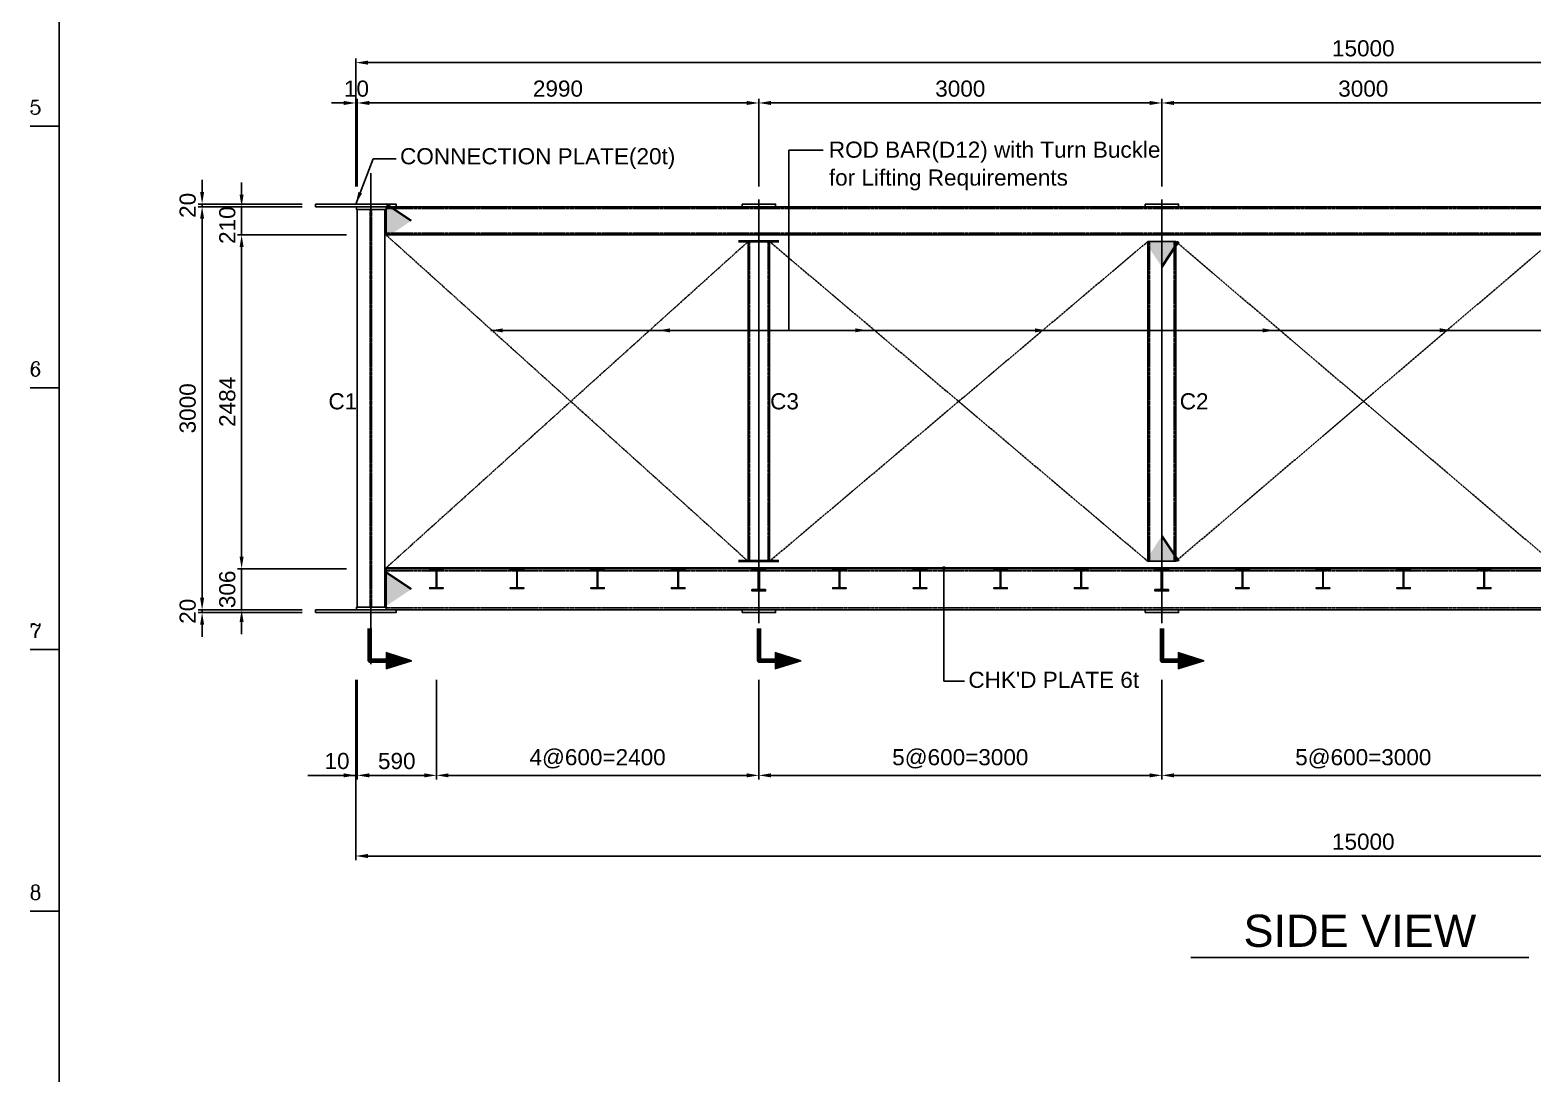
# Model space of a CAD drawing. Header units: millimetres. Extents: x 376548 to 485787, y -156716 to -17718.
# Drawn here: x 387370 to 398558, y -35031 to -27265 of the extents above; entities that cross this region are included whole.
import ezdxf
from ezdxf.enums import TextEntityAlignment as Align

# ---------------------------------------------------------------- set-up
doc = ezdxf.new("R2010")
doc.units = ezdxf.units.MM
doc.header["$LTSCALE"] = 2
for name, pattern in [('CENTER', [2, 1.25, -0.25, 0.25, -0.25]), ('CENTER2', [28.575, 19.05, -3.175, 3.175, -3.175]), ('HIDDEN', [0.375, 0.25, -0.125])]:
    doc.linetypes.add(name, pattern=pattern)
doc.layers.get('Defpoints').update_dxf_attribs({"color": 250})
for name, color, linetype in [('#20_GR', 3, 'Continuous'), ('C_BLOCK', 7, 'Continuous'), ('C_CEN', 1, 'CENTER'), ('C_DIM', 7, 'Continuous'), ('C_GIRDER', 2, 'Continuous'), ('C_TEXT_01', 2, 'Continuous'), ('TAN-TIT', 30, 'Continuous'), ('TITLE', 7, 'Continuous')]:
    doc.layers.add(name, color=color, linetype=linetype)
doc.layers.add('C_STEEL', color=2, linetype='Continuous', lineweight=30)
doc.styles.add('Arial', font='arial.ttf')
doc.styles.add('COM', font='COMPLEX', dxfattribs={"height": 5})
doc.dimstyles.new('일반도면_0020', dxfattribs={"dimtxt": 80, "dimasz": 60, "dimexe": 20, "dimexo": 100, "dimgap": 30, "dimtad": 1, "dimdec": 0, "dimzin": 0, "dimdsep": 46, "dimtxsty": 'Arial', "dimcen": -100, "dimclrd": 7, "dimclre": 7, "dimclrt": 2, "dimadec": 8, "dimazin": 0, "dimtfac": 1, "dimtdec": 0, "dimtix": 1, "dimtmove": 2, "dimatfit": 3, "dimfxl": 1, "dimtolj": 1, "dimtzin": 0, "dimarcsym": 0})
doc.dimstyles.new('일반도면_0030', dxfattribs={"dimtxt": 120, "dimasz": 90, "dimexe": 30, "dimexo": 150, "dimgap": 45, "dimtad": 1, "dimdec": 0, "dimzin": 0, "dimdsep": 46, "dimtxsty": 'Arial', "dimcen": -150, "dimclrd": 7, "dimclre": 7, "dimclrt": 2, "dimadec": 8, "dimazin": 0, "dimtfac": 1, "dimtdec": 0, "dimtix": 1, "dimtmove": 2, "dimatfit": 3, "dimfxl": 1, "dimtolj": 1, "dimtzin": 0, "dimarcsym": 0})

# ---------------------------------------------------------------- blocks, each defined once
blk = doc.blocks.new('BORDER')
at = {"layer": 'TAN-TIT'}
for p, q in [((497.7, 16468), (497.7, 352)), ((497.7, 9978.7), (353.4, 9978.7)), ((497.7, 8680.8), (353.4, 8680.8)), ((497.7, 7383), (353.4, 7383)), ((497.7, 6085.1), (353.4, 6085.1))]:
    blk.add_line(p, q, dxfattribs=at)
at = {"layer": 'TAN-TIT', "style": 'COM'}
for s, p in [('5', (411.1, 10036.4)), ('6', (411.1, 8738.5)), ('7', (411.1, 7440.6)), ('8', (411.1, 6142.8))]:
    blk.add_text(s, height=72.1, dxfattribs=at).set_placement(p, align=Align.RIGHT)
blk = doc.blocks.new('*D360')
at = {"layer": 'C_DIM', "color": 7, "lineweight": -2, "transparency": 16777216}
for p, q in [((389795, -28429), (389795, -27477)), ((389885, -27507), (404705, -27507)), ((404795, -28429), (404795, -27477))]:
    blk.add_line(p, q, dxfattribs=at)
at = {"layer": 'C_DIM', "color": 7, "transparency": 16777216}
for points in [[(389885, -27492), (389885, -27522), (389795, -27507)], [(404705, -27492), (404705, -27522), (404795, -27507)]]:
    blk.add_solid(points, dxfattribs=at)
at = {"layer": 'Defpoints', "color": 0, "transparency": 16777216}
for p in [(404795, -27507), (389795, -28579), (404795, -28579)]:
    blk.add_point(p, dxfattribs=at)
at = {"layer": 'C_DIM', "color": 2, "transparency": 16777216, "insert": (397295, -27401), "char_height": 120, "attachment_point": 5, "style": 'Arial'}
blk.add_mtext('\\A1;15000', dxfattribs=at)
blk = doc.blocks.new('*D361')
at = {"layer": 'C_DIM', "color": 7, "lineweight": -2, "transparency": 16777216}
for p, q in [((389395, -28579), (388621, -28579)), ((388651, -28669), (388651, -31489)), ((389395, -31579), (388621, -31579))]:
    blk.add_line(p, q, dxfattribs=at)
at = {"layer": 'C_DIM', "color": 7, "transparency": 16777216}
for points in [[(388636, -28669), (388666, -28669), (388651, -28579)], [(388636, -31489), (388666, -31489), (388651, -31579)]]:
    blk.add_solid(points, dxfattribs=at)
at = {"layer": 'Defpoints', "color": 0, "transparency": 16777216}
for p in [(389545, -28579), (388651, -31579), (389545, -31579)]:
    blk.add_point(p, dxfattribs=at)
at = {"layer": 'C_DIM', "color": 2, "transparency": 16777216, "insert": (388544, -30079), "char_height": 120, "attachment_point": 5, "rotation": 90, "style": 'Arial'}
blk.add_mtext('\\A1;3000', dxfattribs=at)
blk = doc.blocks.new('*D363')
at = {"layer": 'C_DIM', "color": 7, "lineweight": -2, "transparency": 16777216}
for p, q in [((389805, -28429), (389805, -27777)), ((389895, -27807), (392705, -27807)), ((392795, -28429), (392795, -27777))]:
    blk.add_line(p, q, dxfattribs=at)
at = {"layer": 'C_DIM', "color": 7, "transparency": 16777216}
for points in [[(389895, -27792), (389895, -27822), (389805, -27807)], [(392705, -27792), (392705, -27822), (392795, -27807)]]:
    blk.add_solid(points, dxfattribs=at)
at = {"layer": 'Defpoints', "color": 0, "transparency": 16777216}
for p in [(392795, -27807), (389805, -28579), (392795, -28579)]:
    blk.add_point(p, dxfattribs=at)
at = {"layer": 'C_DIM', "color": 2, "transparency": 16777216, "insert": (391300, -27701), "char_height": 120, "attachment_point": 5, "style": 'Arial'}
blk.add_mtext('\\A1;2990', dxfattribs=at)
blk = doc.blocks.new('*D364')
at = {"layer": 'C_DIM', "color": 7, "lineweight": -2, "transparency": 16777216}
for p, q in [((388651, -28469), (388651, -28379)), ((389395, -28559), (388621, -28559)), ((389395, -28579), (388621, -28579)), ((388651, -28559), (388651, -28579)), ((388651, -28669), (388651, -28759))]:
    blk.add_line(p, q, dxfattribs=at)
at = {"layer": 'C_DIM', "color": 7, "transparency": 16777216}
for points in [[(388636, -28469), (388666, -28469), (388651, -28559)], [(388636, -28669), (388666, -28669), (388651, -28579)]]:
    blk.add_solid(points, dxfattribs=at)
at = {"layer": 'Defpoints', "color": 0, "transparency": 16777216}
for p in [(388651, -28579), (389545, -28559), (389545, -28579)]:
    blk.add_point(p, dxfattribs=at)
at = {"layer": 'C_DIM', "color": 2, "transparency": 16777216, "insert": (388544, -28569), "char_height": 120, "attachment_point": 5, "rotation": 90, "style": 'Arial'}
blk.add_mtext('\\A1;20', dxfattribs=at)
blk = doc.blocks.new('MS')
at = {"layer": 'C_BLOCK', "color": 1, "linetype": 'Continuous', "lineweight": 13}
for p, q in [((-8.67, 3.56), (-7, 8.89)), ((-8.58, 3.62), (-7, 8.68)), ((-8.5, 3.69), (-7, 8.47)), ((-8.41, 3.75), (-7, 8.26)), ((-8.33, 3.81), (-7, 8.06)), ((-8.24, 3.87), (-7, 7.85)), ((-8.16, 3.94), (-7, 7.64)), ((-8.07, 4), (-7, 7.43)), ((-7.99, 4.06), (-7, 7.22)), ((-7.9, 4.12), (-7, 7.01)), ((-7.82, 4.19), (-7, 6.8)), ((-7.73, 4.25), (-7, 6.59)), ((-7, 8.89), (-5.33, 3.56)), ((-7, 8.68), (-5.42, 3.62)), ((-7, 8.47), (-5.5, 3.69)), ((-7, 8.26), (-5.59, 3.75)), ((-7, 8.06), (-5.67, 3.81)), ((-7, 7.85), (-5.76, 3.87)), ((-7, 7.64), (-5.84, 3.94)), ((-7, 7.43), (-5.93, 4)), ((-7, 7.22), (-6.01, 4.06)), ((-7, 7.01), (-6.1, 4.12)), ((-7, 6.8), (-6.18, 4.19)), ((-7, 6.59), (-6.27, 4.25)), ((-5.33, 3.56), (-8.67, 3.56)), ((-5.42, 3.62), (-8.58, 3.62)), ((-5.5, 3.69), (-8.5, 3.69)), ((-5.59, 3.75), (-8.41, 3.75)), ((-5.67, 3.81), (-8.33, 3.81)), ((-5.76, 3.87), (-8.24, 3.87)), ((-5.84, 3.94), (-8.16, 3.94)), ((-5.93, 4), (-8.07, 4)), ((-6.01, 4.06), (-7.99, 4.06)), ((-6.1, 4.12), (-7.9, 4.12)), ((-6.18, 4.19), (-7.82, 4.19)), ((-6.27, 4.25), (-7.73, 4.25)), ((-7.65, 4.31), (-7, 6.39)), ((-6.35, 4.31), (-7.65, 4.31)), ((-7.56, 4.37), (-7, 6.18)), ((-6.44, 4.37), (-7.56, 4.37)), ((-7.48, 4.43), (-7, 5.97)), ((-6.52, 4.43), (-7.48, 4.43)), ((-7.39, 4.5), (-7, 5.76)), ((-6.61, 4.5), (-7.39, 4.5)), ((-7.31, 4.56), (-7, 5.55)), ((-6.69, 4.56), (-7.31, 4.56)), ((-7.22, 4.62), (-7, 5.34)), ((-6.78, 4.62), (-7.22, 4.62)), ((-7.14, 4.68), (-7, 5.13)), ((-6.86, 4.68), (-7.14, 4.68)), ((-7.06, 4.75), (-7, 4.92)), ((-6.94, 4.75), (-7.06, 4.75)), ((-7, 6.39), (-6.35, 4.31)), ((-7, 6.18), (-6.44, 4.37)), ((-7, 5.97), (-6.52, 4.43)), ((-7, 5.76), (-6.61, 4.5)), ((-7, 5.55), (-6.69, 4.56)), ((-7, 5.34), (-6.78, 4.62)), ((-7, 5.13), (-6.86, 4.68)), ((-7, 4.92), (-6.94, 4.75))]:
    blk.add_line(p, q, dxfattribs=at)
at = {"layer": 'C_BLOCK', "color": 3, "linetype": 'Continuous', "lineweight": 70, "flags": 128}
blk.add_lwpolyline([(-7, 3.5), (-7, 0), (0, 0)], dxfattribs=at)
at = {"layer": 'C_BLOCK', "color": 1, "linetype": 'Continuous', "lineweight": 13}
blk.add_3dface([(-8.75, 3.5), (-7, 9.1), (-5.25, 3.5)], dxfattribs=at)
blk = doc.blocks.new('*D365')
at = {"layer": 'C_DIM', "color": 7, "lineweight": -2, "transparency": 16777216}
for p, q in [((392795, -28429), (392795, -27777)), ((392885, -27807), (395705, -27807)), ((395795, -28429), (395795, -27777))]:
    blk.add_line(p, q, dxfattribs=at)
at = {"layer": 'C_DIM', "color": 7, "transparency": 16777216}
for points in [[(392885, -27792), (392885, -27822), (392795, -27807)], [(395705, -27792), (395705, -27822), (395795, -27807)]]:
    blk.add_solid(points, dxfattribs=at)
at = {"layer": 'Defpoints', "color": 0, "transparency": 16777216}
for p in [(395795, -27807), (392795, -28579), (395795, -28579)]:
    blk.add_point(p, dxfattribs=at)
at = {"layer": 'C_DIM', "color": 2, "transparency": 16777216, "insert": (394295, -27701), "char_height": 120, "attachment_point": 5, "style": 'Arial'}
blk.add_mtext('\\A1;3000', dxfattribs=at)
blk = doc.blocks.new('*D366')
at = {"layer": 'C_DIM', "color": 7, "lineweight": -2, "transparency": 16777216}
for p, q in [((395795, -28429), (395795, -27777)), ((395885, -27807), (398705, -27807)), ((398795, -28429), (398795, -27777))]:
    blk.add_line(p, q, dxfattribs=at)
at = {"layer": 'C_DIM', "color": 7, "transparency": 16777216}
for points in [[(395885, -27792), (395885, -27822), (395795, -27807)], [(398705, -27792), (398705, -27822), (398795, -27807)]]:
    blk.add_solid(points, dxfattribs=at)
at = {"layer": 'Defpoints', "color": 0, "transparency": 16777216}
for p in [(398795, -27807), (395795, -28579), (398795, -28579)]:
    blk.add_point(p, dxfattribs=at)
at = {"layer": 'C_DIM', "color": 2, "transparency": 16777216, "insert": (397295, -27701), "char_height": 120, "attachment_point": 5, "style": 'Arial'}
blk.add_mtext('\\A1;3000', dxfattribs=at)
blk = doc.blocks.new('*D369')
at = {"layer": 'C_DIM', "color": 7, "lineweight": -2, "transparency": 16777216}
for p, q in [((388651, -31489), (388651, -31399)), ((389395, -31579), (388621, -31579)), ((389395, -31599), (388621, -31599)), ((388651, -31599), (388651, -31579)), ((388651, -31689), (388651, -31779))]:
    blk.add_line(p, q, dxfattribs=at)
at = {"layer": 'C_DIM', "color": 7, "transparency": 16777216}
for points in [[(388636, -31489), (388666, -31489), (388651, -31579)], [(388636, -31689), (388666, -31689), (388651, -31599)]]:
    blk.add_solid(points, dxfattribs=at)
at = {"layer": 'Defpoints', "color": 0, "transparency": 16777216}
for p in [(388651, -31579), (389545, -31579), (389545, -31599)]:
    blk.add_point(p, dxfattribs=at)
at = {"layer": 'C_DIM', "color": 2, "transparency": 16777216, "insert": (388544, -31589), "char_height": 120, "attachment_point": 5, "rotation": 90, "style": 'Arial'}
blk.add_mtext('\\A1;20', dxfattribs=at)
blk = doc.blocks.new('*D201')
at = {"layer": 'C_DIM', "color": 7, "lineweight": -2, "transparency": 16777216}
for p, q in [((388945, -28489), (388945, -28399)), ((389395, -28579), (388915, -28579)), ((388945, -28579), (388945, -28789)), ((389726, -28789), (388915, -28789)), ((388945, -28879), (388945, -28969))]:
    blk.add_line(p, q, dxfattribs=at)
at = {"layer": 'C_DIM', "color": 7, "transparency": 16777216}
for points in [[(388930, -28489), (388960, -28489), (388945, -28579)], [(388930, -28879), (388960, -28879), (388945, -28789)]]:
    blk.add_solid(points, dxfattribs=at)
at = {"layer": 'Defpoints', "color": 0, "transparency": 16777216}
for p in [(389545, -28579), (388945, -28789), (389876, -28789)]:
    blk.add_point(p, dxfattribs=at)
at = {"layer": 'C_DIM', "color": 2, "transparency": 16777216, "insert": (388839, -28716), "char_height": 120, "attachment_point": 5, "rotation": 90, "style": 'Arial'}
blk.add_mtext('\\A1;210', dxfattribs=at)
blk = doc.blocks.new('*D202')
at = {"layer": 'C_DIM', "color": 7, "lineweight": -2, "transparency": 16777216}
for p, q in [((389726, -28789), (388915, -28789)), ((388945, -28879), (388945, -31183)), ((389726, -31273), (388915, -31273))]:
    blk.add_line(p, q, dxfattribs=at)
at = {"layer": 'C_DIM', "color": 7, "transparency": 16777216}
for points in [[(388930, -28879), (388960, -28879), (388945, -28789)], [(388930, -31183), (388960, -31183), (388945, -31273)]]:
    blk.add_solid(points, dxfattribs=at)
at = {"layer": 'Defpoints', "color": 0, "transparency": 16777216}
for p in [(389876, -28789), (388945, -31273), (389876, -31273)]:
    blk.add_point(p, dxfattribs=at)
at = {"layer": 'C_DIM', "color": 2, "transparency": 16777216, "insert": (388839, -30031), "char_height": 120, "attachment_point": 5, "rotation": 90, "style": 'Arial'}
blk.add_mtext('\\A1;2484', dxfattribs=at)
blk = doc.blocks.new('*D203')
at = {"layer": 'C_DIM', "color": 7, "lineweight": -2, "transparency": 16777216}
for p, q in [((388945, -31183), (388945, -31093)), ((389726, -31273), (388915, -31273)), ((388945, -31273), (388945, -31579)), ((389395, -31579), (388915, -31579)), ((388945, -31669), (388945, -31759))]:
    blk.add_line(p, q, dxfattribs=at)
at = {"layer": 'C_DIM', "color": 7, "transparency": 16777216}
for points in [[(388930, -31183), (388960, -31183), (388945, -31273)], [(388930, -31669), (388960, -31669), (388945, -31579)]]:
    blk.add_solid(points, dxfattribs=at)
at = {"layer": 'Defpoints', "color": 0, "transparency": 16777216}
for p in [(389876, -31273), (388945, -31579), (389545, -31579)]:
    blk.add_point(p, dxfattribs=at)
at = {"layer": 'C_DIM', "color": 2, "transparency": 16777216, "insert": (388839, -31426), "char_height": 120, "attachment_point": 5, "rotation": 90, "style": 'Arial'}
blk.add_mtext('\\A1;306', dxfattribs=at)
blk = doc.blocks.new('*D204')
at = {"layer": 'C_DIM', "color": 7, "lineweight": -2, "transparency": 16777216}
for p, q in [((389705, -27807), (389615, -27807)), ((389795, -28429), (389795, -27777)), ((389805, -27807), (389795, -27807)), ((389805, -28429), (389805, -27777)), ((389895, -27807), (389985, -27807))]:
    blk.add_line(p, q, dxfattribs=at)
at = {"layer": 'C_DIM', "color": 7, "transparency": 16777216}
for points in [[(389705, -27792), (389705, -27822), (389795, -27807)], [(389895, -27792), (389895, -27822), (389805, -27807)]]:
    blk.add_solid(points, dxfattribs=at)
at = {"layer": 'Defpoints', "color": 0, "transparency": 16777216}
for p in [(389795, -27807), (389795, -28579), (389805, -28579)]:
    blk.add_point(p, dxfattribs=at)
at = {"layer": 'C_DIM', "color": 2, "transparency": 16777216, "insert": (389800, -27701), "char_height": 120, "attachment_point": 5, "style": 'Arial'}
blk.add_mtext('\\A1;10', dxfattribs=at)
blk = doc.blocks.new('*D102')
at = {"layer": 'C_DIM', "color": 7, "lineweight": -2, "transparency": 16777216}
for p, q in [((389795, -32098), (389795, -33440)), ((404795, -32098), (404795, -33440)), ((389885, -33410), (404705, -33410))]:
    blk.add_line(p, q, dxfattribs=at)
at = {"layer": 'C_DIM', "color": 7, "transparency": 16777216}
for points in [[(389885, -33395), (389885, -33425), (389795, -33410)], [(404705, -33395), (404705, -33425), (404795, -33410)]]:
    blk.add_solid(points, dxfattribs=at)
at = {"layer": 'Defpoints', "color": 0, "transparency": 16777216}
for p in [(389795, -31948), (404795, -31948), (404795, -33410)]:
    blk.add_point(p, dxfattribs=at)
at = {"layer": 'C_DIM', "color": 2, "transparency": 16777216, "insert": (397295, -33304), "char_height": 120, "attachment_point": 5, "style": 'Arial'}
blk.add_mtext('\\A1;15000', dxfattribs=at)
blk = doc.blocks.new('*D103')
at = {"layer": 'C_DIM', "color": 7, "lineweight": -2, "transparency": 16777216}
for p, q in [((389795, -32098), (389795, -32840)), ((389805, -32098), (389805, -32840)), ((389705, -32810), (389615, -32810)), ((389805, -32810), (389795, -32810)), ((389895, -32810), (389985, -32810))]:
    blk.add_line(p, q, dxfattribs=at)
at = {"layer": 'C_DIM', "color": 7, "transparency": 16777216}
for points in [[(389705, -32795), (389705, -32825), (389795, -32810)], [(389895, -32795), (389895, -32825), (389805, -32810)]]:
    blk.add_solid(points, dxfattribs=at)
at = {"layer": 'Defpoints', "color": 0, "transparency": 16777216}
for p in [(389795, -31948), (389805, -31948), (389795, -32810)]:
    blk.add_point(p, dxfattribs=at)
at = {"layer": 'C_DIM', "color": 2, "transparency": 16777216, "insert": (389655, -32704), "char_height": 120, "attachment_point": 5, "style": 'Arial'}
blk.add_mtext('\\A1;10', dxfattribs=at)
blk = doc.blocks.new('*D105')
at = {"layer": 'C_DIM', "color": 7, "lineweight": -2, "transparency": 16777216}
for p, q in [((390395, -32098), (390395, -32840)), ((392795, -32098), (392795, -32840)), ((390485, -32810), (392705, -32810))]:
    blk.add_line(p, q, dxfattribs=at)
at = {"layer": 'C_DIM', "color": 7, "transparency": 16777216}
for points in [[(390485, -32795), (390485, -32825), (390395, -32810)], [(392705, -32795), (392705, -32825), (392795, -32810)]]:
    blk.add_solid(points, dxfattribs=at)
at = {"layer": 'Defpoints', "color": 0, "transparency": 16777216}
for p in [(390395, -31948), (392795, -31948), (392795, -32810)]:
    blk.add_point(p, dxfattribs=at)
at = {"layer": 'C_DIM', "color": 2, "transparency": 16777216, "insert": (391595, -32687), "char_height": 120, "attachment_point": 5, "style": 'Arial'}
blk.add_mtext('\\A1;4@600=2400', dxfattribs=at)
blk = doc.blocks.new('*D106')
at = {"layer": 'C_DIM', "color": 7, "lineweight": -2, "transparency": 16777216}
for p, q in [((392795, -32098), (392795, -32840)), ((395795, -32098), (395795, -32840)), ((392885, -32810), (395705, -32810))]:
    blk.add_line(p, q, dxfattribs=at)
at = {"layer": 'C_DIM', "color": 7, "transparency": 16777216}
for points in [[(392885, -32795), (392885, -32825), (392795, -32810)], [(395705, -32795), (395705, -32825), (395795, -32810)]]:
    blk.add_solid(points, dxfattribs=at)
at = {"layer": 'Defpoints', "color": 0, "transparency": 16777216}
for p in [(392795, -31948), (395795, -31948), (395795, -32810)]:
    blk.add_point(p, dxfattribs=at)
at = {"layer": 'C_DIM', "color": 2, "transparency": 16777216, "insert": (394295, -32687), "char_height": 120, "attachment_point": 5, "style": 'Arial'}
blk.add_mtext('\\A1;5@600=3000', dxfattribs=at)
blk = doc.blocks.new('*D107')
at = {"layer": 'C_DIM', "color": 7, "lineweight": -2, "transparency": 16777216}
for p, q in [((395795, -32098), (395795, -32840)), ((398795, -32098), (398795, -32840)), ((395885, -32810), (398705, -32810))]:
    blk.add_line(p, q, dxfattribs=at)
at = {"layer": 'C_DIM', "color": 7, "transparency": 16777216}
for points in [[(395885, -32795), (395885, -32825), (395795, -32810)], [(398705, -32795), (398705, -32825), (398795, -32810)]]:
    blk.add_solid(points, dxfattribs=at)
at = {"layer": 'Defpoints', "color": 0, "transparency": 16777216}
for p in [(395795, -31948), (398795, -31948), (398795, -32810)]:
    blk.add_point(p, dxfattribs=at)
at = {"layer": 'C_DIM', "color": 2, "transparency": 16777216, "insert": (397295, -32687), "char_height": 120, "attachment_point": 5, "style": 'Arial'}
blk.add_mtext('\\A1;5@600=3000', dxfattribs=at)
blk = doc.blocks.new('*D108')
at = {"layer": 'C_DIM', "color": 7, "lineweight": -2, "transparency": 16777216}
for p, q in [((389805, -32098), (389805, -32840)), ((390395, -32098), (390395, -32840)), ((390305, -32810), (389895, -32810))]:
    blk.add_line(p, q, dxfattribs=at)
at = {"layer": 'C_DIM', "color": 7, "transparency": 16777216}
for points in [[(389895, -32795), (389895, -32825), (389805, -32810)], [(390305, -32795), (390305, -32825), (390395, -32810)]]:
    blk.add_solid(points, dxfattribs=at)
at = {"layer": 'Defpoints', "color": 0, "transparency": 16777216}
for p in [(389805, -31948), (390395, -31948), (389805, -32810)]:
    blk.add_point(p, dxfattribs=at)
at = {"layer": 'C_DIM', "color": 2, "transparency": 16777216, "insert": (390100, -32704), "char_height": 120, "attachment_point": 5, "style": 'Arial'}
blk.add_mtext('\\A1;590', dxfattribs=at)

msp = doc.modelspace()

# ---------------------------------------------------------------- linework, layer by layer
at = {"layer": '#20_GR', "color": 1}
for p, q in [((394173.2, -31268.8), (394173.2, -32110.3)), ((394173.2, -32110.3), (394325.7, -32110.3))]:
    msp.add_line(p, q, dxfattribs=at)
at = {"color": 4, "const_width": 15}
msp.add_lwpolyline([(394165.7, -31268.8, 1), (394180.7, -31268.8, 1)], format="xyb", close=True, dxfattribs=at)
at = {"layer": 'C_CEN'}
for p, q in [((389907.6, -31981.8), (389907.6, -28329.9)), ((392795.1, -31678.8), (392795.1, -28525.8)), ((395795.1, -31678.8), (395795.1, -28525.8)), ((390020.1, -31266.8), (404570.1, -31266.8)), ((390020.1, -31266.8), (390020.1, -31272.8))]:
    msp.add_line(p, q, dxfattribs=at)
at = {"layer": 'C_DIM', "color": 7}
msp.add_line((389795.1, -32810.3), (389438.1, -32810.3), dxfattribs=at)
at = {"layer": 'C_DIM'}
for points in [[(392134.8, -29514.2), (392044.8, -29499.2), (392134.8, -29484.2)], [(393512.5, -29513.6), (393602.5, -29498.6), (393512.5, -29483.6)], [(394850.5, -29514.2), (394940.5, -29499.2), (394850.5, -29484.2)], [(396546.4, -29514.2), (396636.4, -29499.2), (396546.4, -29484.2)], [(397863.9, -29513.6), (397953.9, -29498.6), (397863.9, -29483.6)]]:
    msp.add_solid(points, dxfattribs=at)
at = {"layer": 'C_GIRDER', "linetype": 'HIDDEN'}
for p, q in [((389903.1, -31558.8), (389903.1, -28598.8)), ((389912.2, -31558.8), (389912.2, -28598.8)), ((390020.1, -28593), (404570.1, -28593)), ((390020.1, -28774.6), (404570.1, -28774.6)), ((392725.4, -31216.8), (392725.4, -28838.8)), ((392864.8, -31216.8), (392864.8, -28838.8)), ((395704.3, -31216.8), (395704.3, -28838.8)), ((395885.9, -31216.8), (395885.9, -28838.8)), ((390020.1, -31287.4), (404570.1, -31287.4)), ((390020.1, -31564.2), (404570.1, -31564.2))]:
    msp.add_line(p, q, dxfattribs=at)
at = {"layer": 'C_GIRDER', "linetype": 'CENTER2', "ltscale": 0.2}
for p, q in [((390020.1, -28788.8), (392715.1, -31216.8)), ((390020.1, -31266.8), (392715.1, -28838.8)), ((392875.1, -28838.8), (395690.1, -31216.8)), ((392875.1, -31216.8), (395690.1, -28838.8)), ((395900.1, -31216.8), (398693.6, -28838.8)), ((398693.6, -31216.8), (395900.1, -28838.8))]:
    msp.add_line(p, q, dxfattribs=at)
at = {"layer": 'C_GIRDER'}
for points in [[(389495.1, -28558.8), (390095.1, -28558.8), (390095.1, -28578.8), (389495.1, -28578.8)], [(389800.1, -28578.8), (390020.1, -28578.8), (390020.1, -28598.8), (389800.1, -28598.8)], [(390010.1, -31558.8), (389805.1, -31558.8), (389805.1, -28598.8), (390010.1, -28598.8)], [(390020.1, -28578.8), (404570.1, -28578.8), (404570.1, -28788.8), (390020.1, -28788.8)], [(392670.1, -28558.8), (392920.1, -28558.8), (392920.1, -28578.8), (392670.1, -28578.8)], [(395670.1, -28558.8), (395920.1, -28558.8), (395920.1, -28578.8), (395670.1, -28578.8)], [(392875.1, -31216.8), (392875.1, -28838.8), (392715.1, -28838.8), (392715.1, -31216.8)], [(395900.1, -31216.8), (395900.1, -28838.8), (395690.1, -28838.8), (395690.1, -31216.8)], [(390020.1, -31272.8), (404570.1, -31272.8), (404570.1, -31578.8), (390020.1, -31578.8)], [(389495.1, -31598.8), (390095.1, -31598.8), (390095.1, -31578.8), (389495.1, -31578.8)], [(389800.1, -31578.8), (390020.1, -31578.8), (390020.1, -31558.8), (389800.1, -31558.8)], [(392670.1, -31598.8), (392920.1, -31598.8), (392920.1, -31578.8), (392670.1, -31578.8)], [(395670.1, -31598.8), (395920.1, -31598.8), (395920.1, -31578.8), (395670.1, -31578.8)]]:
    msp.add_lwpolyline(points, close=True, dxfattribs=at)
at = {"layer": 'C_GIRDER', "color": 1}
for points in [[(390345.1, -31272.8), (390345.1, -31279.9), (390393, -31279.9), (390393, -31413.7), (390345.1, -31413.7), (390345.1, -31420.8), (390445.1, -31420.8), (390445.1, -31413.7), (390397.3, -31413.7), (390397.3, -31279.9), (390445.1, -31279.9), (390445.1, -31272.8)], [(390945.1, -31272.8), (390945.1, -31279.9), (390993, -31279.9), (390993, -31413.7), (390945.1, -31413.7), (390945.1, -31420.8), (391045.1, -31420.8), (391045.1, -31413.7), (390997.3, -31413.7), (390997.3, -31279.9), (391045.1, -31279.9), (391045.1, -31272.8)], [(391545.1, -31272.8), (391545.1, -31279.9), (391593, -31279.9), (391593, -31413.7), (391545.1, -31413.7), (391545.1, -31420.8), (391645.1, -31420.8), (391645.1, -31413.7), (391597.3, -31413.7), (391597.3, -31279.9), (391645.1, -31279.9), (391645.1, -31272.8)], [(392145.1, -31272.8), (392145.1, -31279.9), (392193, -31279.9), (392193, -31413.7), (392145.1, -31413.7), (392145.1, -31420.8), (392245.1, -31420.8), (392245.1, -31413.7), (392197.3, -31413.7), (392197.3, -31279.9), (392245.1, -31279.9), (392245.1, -31272.8)], [(392846.1, -31277.9), (392744.1, -31277.9), (392744.1, -31288.2), (392790.6, -31288.2), (392790.6, -31427.6), (392744.1, -31427.6), (392744.1, -31437.9), (392846.1, -31437.9), (392846.1, -31427.6), (392799.7, -31427.6), (392799.7, -31288.2), (392846.1, -31288.2)], [(393445.1, -31272.8), (393445.1, -31279.9), (393397.3, -31279.9), (393397.3, -31413.7), (393445.1, -31413.7), (393445.1, -31420.8), (393345.1, -31420.8), (393345.1, -31413.7), (393393, -31413.7), (393393, -31279.9), (393345.1, -31279.9), (393345.1, -31272.8)], [(394045.1, -31272.8), (394045.1, -31279.9), (393997.3, -31279.9), (393997.3, -31413.7), (394045.1, -31413.7), (394045.1, -31420.8), (393945.1, -31420.8), (393945.1, -31413.7), (393993, -31413.7), (393993, -31279.9), (393945.1, -31279.9), (393945.1, -31272.8)], [(394645.1, -31272.8), (394645.1, -31279.9), (394597.3, -31279.9), (394597.3, -31413.7), (394645.1, -31413.7), (394645.1, -31420.8), (394545.1, -31420.8), (394545.1, -31413.7), (394593, -31413.7), (394593, -31279.9), (394545.1, -31279.9), (394545.1, -31272.8)], [(395245.1, -31272.8), (395245.1, -31279.9), (395197.3, -31279.9), (395197.3, -31413.7), (395245.1, -31413.7), (395245.1, -31420.8), (395145.1, -31420.8), (395145.1, -31413.7), (395193, -31413.7), (395193, -31279.9), (395145.1, -31279.9), (395145.1, -31272.8)], [(395846.1, -31277.9), (395744.1, -31277.9), (395744.1, -31288.2), (395790.6, -31288.2), (395790.6, -31427.6), (395744.1, -31427.6), (395744.1, -31437.9), (395846.1, -31437.9), (395846.1, -31427.6), (395799.7, -31427.6), (395799.7, -31288.2), (395846.1, -31288.2)], [(396445.1, -31272.8), (396445.1, -31279.9), (396397.3, -31279.9), (396397.3, -31413.7), (396445.1, -31413.7), (396445.1, -31420.8), (396345.1, -31420.8), (396345.1, -31413.7), (396393, -31413.7), (396393, -31279.9), (396345.1, -31279.9), (396345.1, -31272.8)], [(397045.1, -31272.8), (397045.1, -31279.9), (396997.3, -31279.9), (396997.3, -31413.7), (397045.1, -31413.7), (397045.1, -31420.8), (396945.1, -31420.8), (396945.1, -31413.7), (396993, -31413.7), (396993, -31279.9), (396945.1, -31279.9), (396945.1, -31272.8)], [(397645.1, -31272.8), (397645.1, -31279.9), (397597.3, -31279.9), (397597.3, -31413.7), (397645.1, -31413.7), (397645.1, -31420.8), (397545.1, -31420.8), (397545.1, -31413.7), (397593, -31413.7), (397593, -31279.9), (397545.1, -31279.9), (397545.1, -31272.8)], [(398245.1, -31272.8), (398245.1, -31279.9), (398197.3, -31279.9), (398197.3, -31413.7), (398245.1, -31413.7), (398245.1, -31420.8), (398145.1, -31420.8), (398145.1, -31413.7), (398193, -31413.7), (398193, -31279.9), (398145.1, -31279.9), (398145.1, -31272.8)]]:
    msp.add_lwpolyline(points, close=True, dxfattribs=at)
at = {"layer": 'C_STEEL', "color": 6, "lineweight": 40}
for p, q in [((390207.6, -28683.8), (390020.1, -28558.8)), ((392945.1, -28838.8), (392645.1, -28838.8)), ((395795.1, -29026.3), (395920.1, -28838.8)), ((395795.1, -31029.3), (395920.1, -31216.8)), ((390207.6, -31425.8), (390020.1, -31300.8)), ((392945.1, -31216.8), (392645.1, -31216.8))]:
    msp.add_line(p, q, dxfattribs=at)
for points in [[(390020.1, -28808.8), (390020.1, -28558.8), (390207.6, -28683.8)], [(395670.1, -28838.8), (395920.1, -28838.8), (395795.1, -29026.3)], [(395670.1, -31216.8), (395920.1, -31216.8), (395795.1, -31029.3)], [(390020.1, -31550.8), (390020.1, -31300.8), (390207.6, -31425.8)]]:
    msp.add_solid(points, dxfattribs=at)
at = {"layer": 'TITLE', "color": 1, "linetype": 'Continuous'}
msp.add_line((396012.4, -34166.4), (398526.9, -34166.4), dxfattribs=at)

# ---------------------------------------------------------------- block references
at = {"xscale": 1.5, "yscale": 1.5, "zscale": 1.5}
msp.add_blockref('BORDER', (386840, -42948.2), dxfattribs=at)
at = {"layer": 'C_BLOCK', "color": 7, "linetype": 'Continuous', "lineweight": 0, "xscale": -34.28571428571428, "yscale": 34.28571428571428, "zscale": 34.28571428571428, "rotation": 270}
for p in [(389900.1, -31716.6), (392797.6, -31716.6), (395797.6, -31716.6)]:
    msp.add_blockref('MS', p, dxfattribs=at)

# ---------------------------------------------------------------- texts
at = {"layer": 'C_TEXT_01', "style": 'Arial'}
for s, p in [('CONNECTION PLATE(20t)', (390124.4, -28263.4)), ('ROD BAR(D12) with Turn Buckle', (393316.7, -28214.5)), ('for Lifting Requirements', (393316.7, -28421.9)), ("CHK'D PLATE 6t", (394355.1, -32159))]:
    msp.add_text(s, height=120, dxfattribs=at).set_placement(p)
for s, p in [('C1', (389698.7, -30026.8)), ('C3', (392986.7, -30026.8)), ('C2', (396035.9, -30026.8))]:
    msp.add_text(s, height=120, dxfattribs=at).set_placement(p, align=Align.MIDDLE_CENTER)
at = {"layer": 'TITLE', "color": 3, "ltscale": 10, "style": 'Arial'}
msp.add_text('SIDE VIEW', height=240, dxfattribs=at).set_placement((397269.7, -34086.3), align=Align.CENTER)

# ---------------------------------------------------------------- dimensions: what is measured, and where the dimension line sits
at = {"layer": 'C_DIM'}
for p1, p2, distance, picture, middle in [((389795.1, -28578.8), (404795.1, -28578.8), 1071.6, '*D360', (397295.1, -27400.9)), ((389545.1, -28558.8), (389545.1, -28578.8), -894.6, '*D364', (388544.3, -28568.8)), ((389545.1, -28578.8), (389545.1, -31578.8), -894.6, '*D361', (388544.3, -30078.8)), ((389545.1, -31598.8), (389545.1, -31578.8), 894.6, '*D369', (388544.3, -31588.8))]:
    dim = msp.add_aligned_dim(p1=p1, p2=p2, distance=distance, dimstyle='일반도면_0030', dxfattribs=at)
    dim.commit()
    dim.dimension.update_dxf_attribs({"geometry": picture, "text_midpoint": middle})
for base, p1, p2, picture, middle in [((389795.1, -27807.2), (389805.1, -28578.8), (389795.1, -28578.8), '*D204', (389800.1, -27700.9)), ((392795.1, -27807.2), (389805.1, -28578.8), (392795.1, -28578.8), '*D363', (391300.1, -27700.9)), ((395795.1, -27807.2), (392795.1, -28578.8), (395795.1, -28578.8), '*D365', (394295.1, -27700.9)), ((398795.1, -27807.2), (395795.1, -28578.8), (398795.1, -28578.8), '*D366', (397295.1, -27700.9))]:
    dim = msp.add_linear_dim(base=base, p1=p1, p2=p2, dimstyle='일반도면_0030', dxfattribs=at)
    dim.commit()
    dim.dimension.update_dxf_attribs({"geometry": picture, "text_midpoint": middle})
dim = msp.add_linear_dim(base=(388945.1, -28788.8), p1=(389545.1, -28578.8), p2=(389875.7, -28788.8), angle=90, dimstyle='일반도면_0030', dxfattribs=at)
dim.commit()
dim.dimension.update_dxf_attribs({"geometry": '*D201', "text_midpoint": (388838.9, -28716.3), "dimtype": 160})
for base, p1, p2, picture, middle in [((388945.1, -31272.8), (389875.7, -28788.8), (389875.7, -31272.8), '*D202', (388838.9, -30030.8)), ((388945.1, -31578.8), (389875.7, -31272.8), (389545.1, -31578.8), '*D203', (388838.8, -31425.8))]:
    dim = msp.add_linear_dim(base=base, p1=p1, p2=p2, angle=90, dimstyle='일반도면_0030', dxfattribs=at)
    dim.commit()
    dim.dimension.update_dxf_attribs({"geometry": picture, "text_midpoint": middle})
at = {"layer": 'C_DIM', "color": 7}
dim = msp.add_linear_dim(base=(389795.1, -32810.3), p1=(389805.1, -31948.2), p2=(389795.1, -31948.2), dimstyle='일반도면_0030', override={"dimgap": 45}, dxfattribs=at)
dim.commit()
dim.dimension.update_dxf_attribs({"geometry": '*D103', "text_midpoint": (389655, -32704), "dimtype": 160})
for base, p1, p2, picture, middle in [((404795.1, -33410.3), (389795.1, -31948.2), (404795.1, -31948.2), '*D102', (397295.1, -33304)), ((389805.1, -32810.3), (390395.1, -31948.2), (389805.1, -31948.2), '*D108', (390100.1, -32704))]:
    dim = msp.add_linear_dim(base=base, p1=p1, p2=p2, dimstyle='일반도면_0030', dxfattribs=at)
    dim.commit()
    dim.dimension.update_dxf_attribs({"geometry": picture, "text_midpoint": middle})
at = {"layer": 'C_DIM'}
for base, p1, p2, text, picture, middle in [((392795.1, -32810.3), (390395.1, -31948.2), (392795.1, -31948.2), '4@600=<>', '*D105', (391595.1, -32686.5)), ((395795.1, -32810.3), (392795.1, -31948.2), (395795.1, -31948.2), '5@600=<>', '*D106', (394295.1, -32686.5))]:
    dim = msp.add_linear_dim(base=base, p1=p1, p2=p2, text=text, dimstyle='일반도면_0030', dxfattribs=at)
    dim.commit()
    dim.dimension.update_dxf_attribs({"geometry": picture, "text_midpoint": middle})
at = {"layer": 'C_DIM', "color": 1}
dim = msp.add_linear_dim(base=(398795.1, -32810.3), p1=(395795.1, -31948.2), p2=(398795.1, -31948.2), text='5@600=<>', dimstyle='일반도면_0030', dxfattribs=at)
dim.commit()
dim.dimension.update_dxf_attribs({"geometry": '*D107', "text_midpoint": (397295.1, -32686.5)})

# ---------------------------------------------------------------- leaders
at = {"layer": 'C_DIM', "has_arrowhead": 0}
msp.add_leader([(393018.8, -29498), (393017.7, -28158.4), (393273, -28158.4)], dimstyle='일반도면_0020', override={"dimasz": 90}, dxfattribs=at)
at = {"layer": 'C_DIM'}
for points in [[(389795.1, -28558.8), (389925, -28221.8), (390095.2, -28221.8)], [(390799.4, -29499.2), (392044.8, -29499.2), (403790.8, -29499.2)]]:
    msp.add_leader(points, dimstyle='일반도면_0020', override={"dimasz": 90}, dxfattribs=at)

doc.saveas('drawing.dxf')
